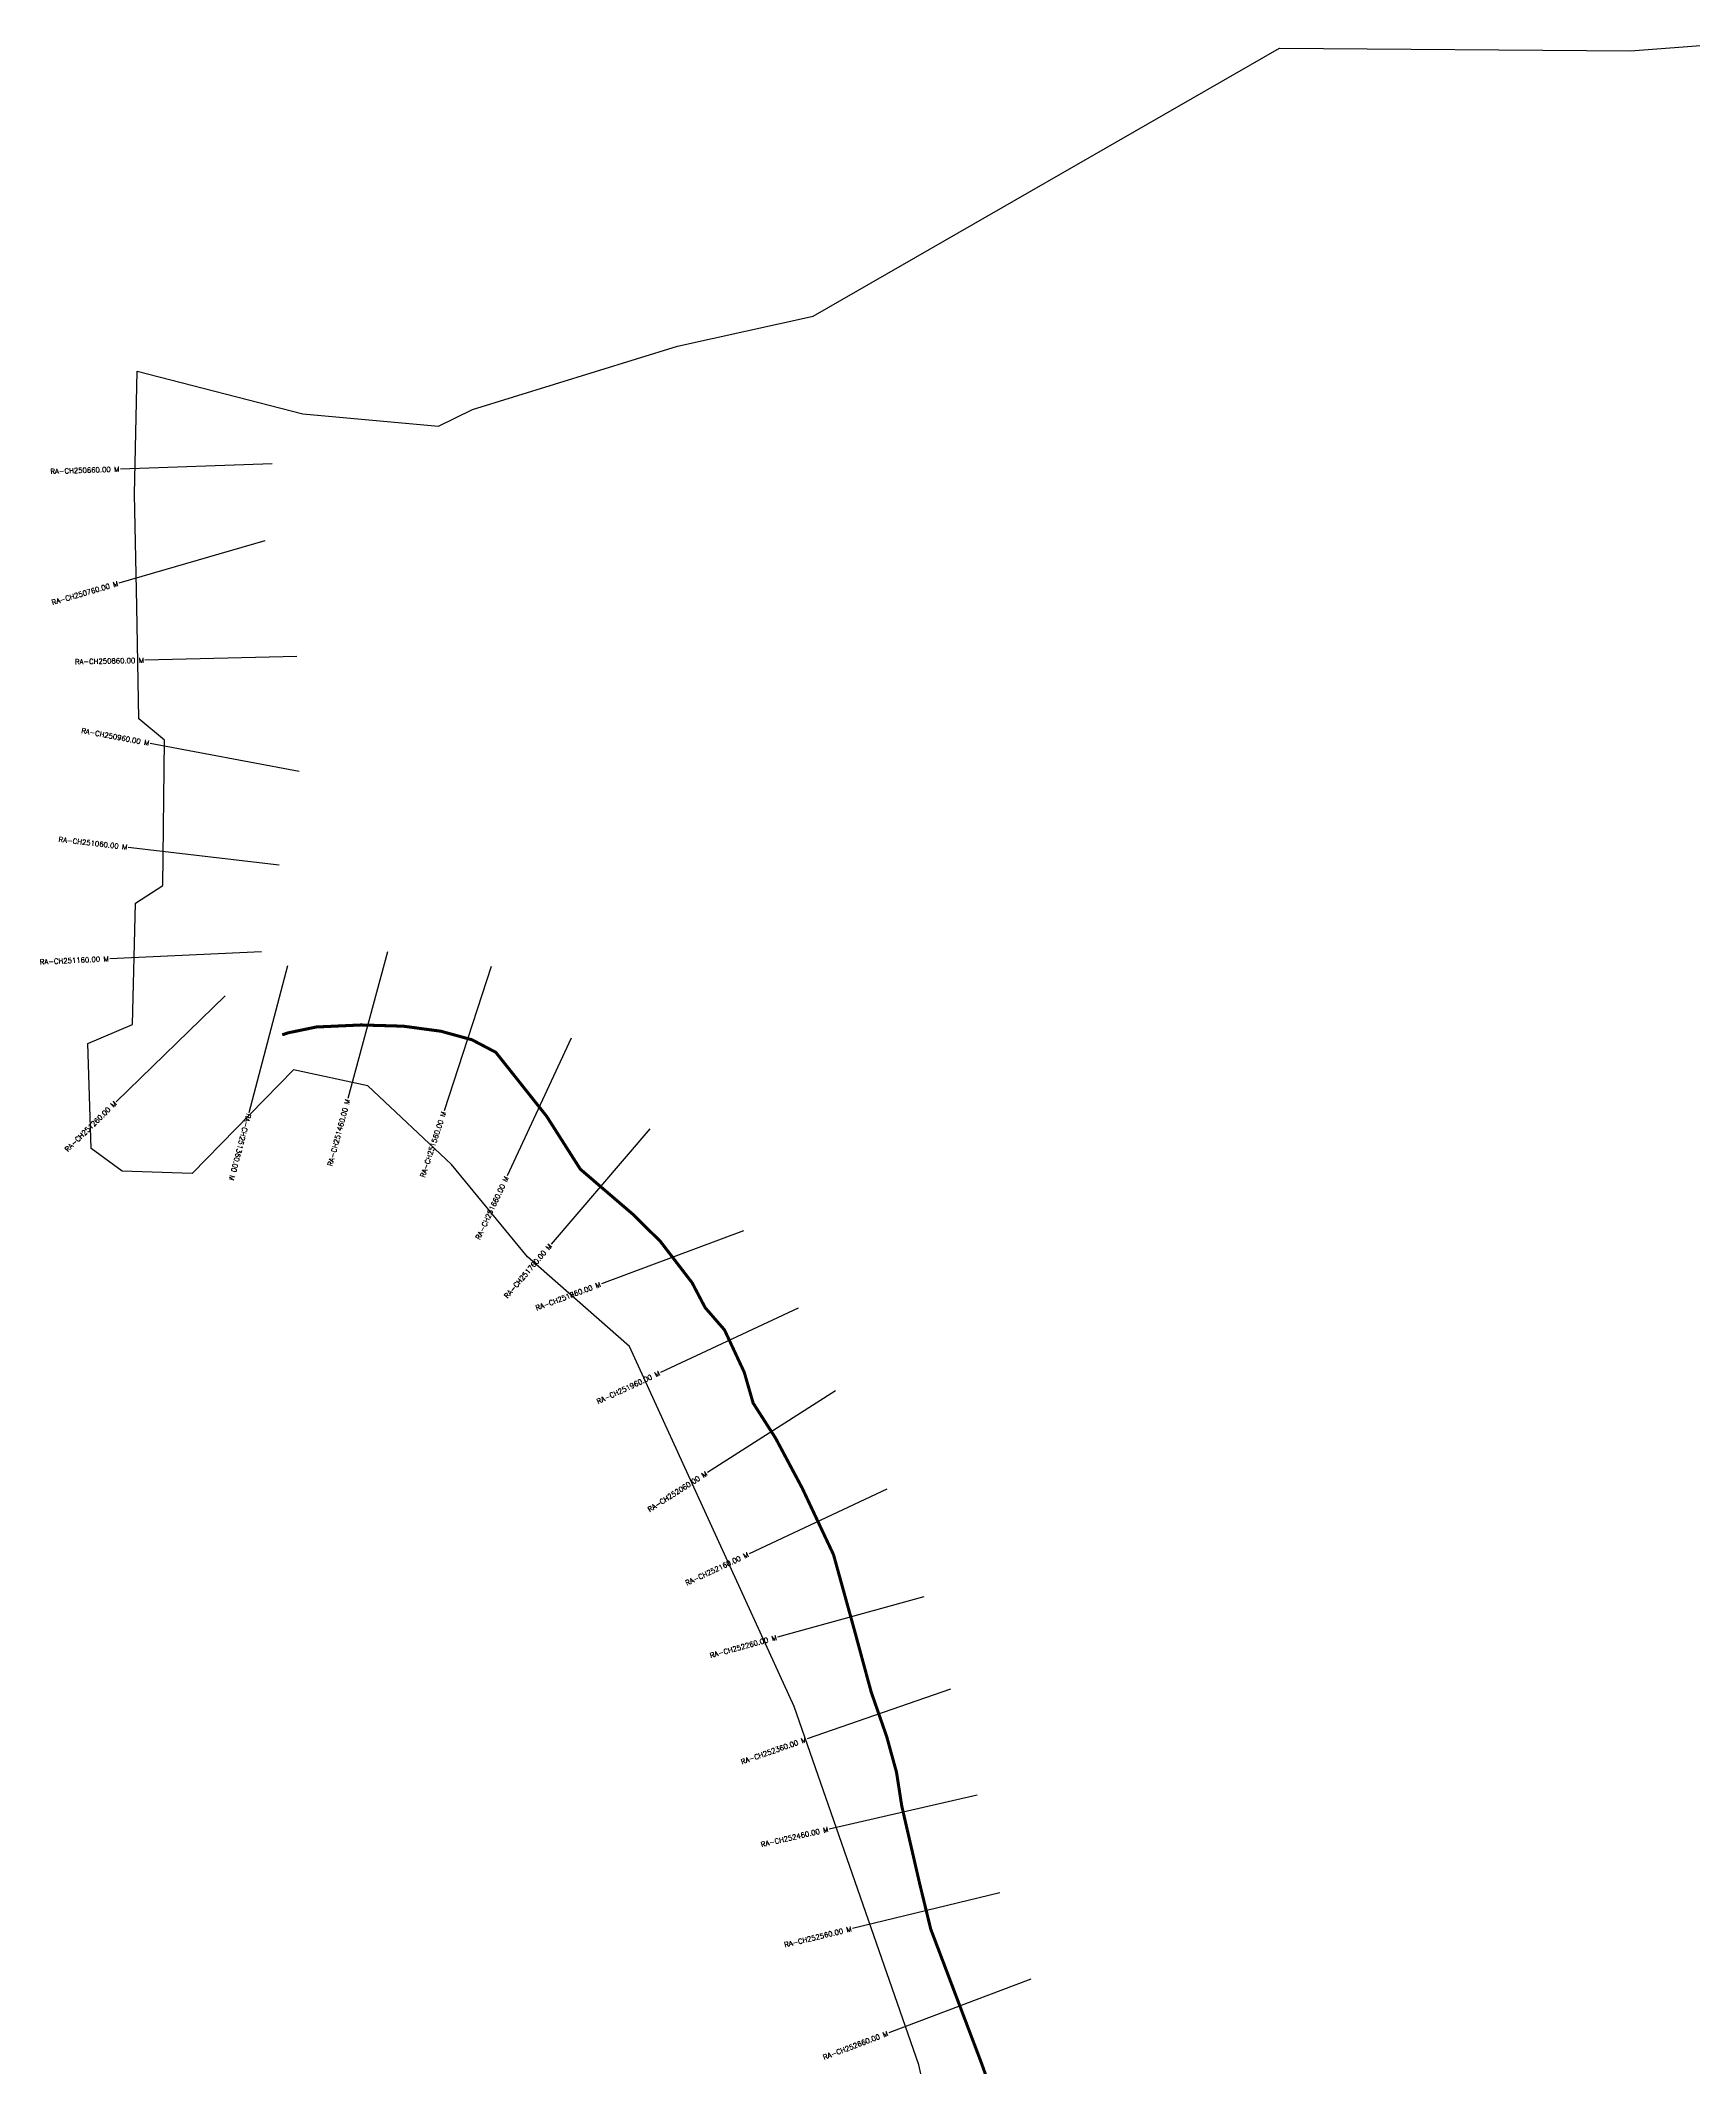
# Model space of a CAD drawing. Header units: metres. Extents: x 277546 to 280849, y 2038994 to 2043106.
# Drawn here: x 277546 to 279178, y 2041094 to 2043097 of the extents above; entities that cross this region are included whole.
import ezdxf
from ezdxf.enums import TextEntityAlignment as Align

# ---------------------------------------------------------------- set-up
doc = ezdxf.new("R2010")
doc.units = ezdxf.units.M
for name, color, linetype in [('CS', 134, 'Continuous'), ('CSMark', 6, 'Continuous'), ('NATURALLY PROTECTED', 3, 'Continuous')]:
    doc.layers.add(name, color=color, linetype=linetype)
doc.styles.get("Standard").update_dxf_attribs({"font": 'simplex.shx'})

msp = doc.modelspace()

# ---------------------------------------------------------------- linework, layer by layer
at = {"color": 6, "flags": 128}
for points in [[(277641.4, 2042770.1), (277804.8, 2042728.1), (277938.9, 2042715.8), (277972.6, 2042732.3), (278174.9, 2042794.9), (278308.9, 2042824.7), (278769.6, 2043089.5), (279116.4, 2043086.8), (279250.7, 2043096.9)], [(278450.9, 2040927.6), (278413.3, 2041096.8), (278290.2, 2041450.7), (278127.6, 2041806.4), (278026.9, 2041895), (277951.6, 2041986.2), (277869.1, 2042064.1), (277795.8, 2042079.8), (277695.7, 2041977.3), (277626.5, 2041979.6), (277595.7, 2042002.2), (277592.7, 2042105.8), (277636.7, 2042124.6), (277639.5, 2042244.5), (277666.5, 2042261.9), (277668.2, 2042405.6), (277643, 2042426.6), (277640.8, 2042537.7), (277638.6, 2042648.7), (277641.4, 2042770.1)]]:
    msp.add_lwpolyline(points, dxfattribs=at)
at = {"layer": 'CS'}
for p, q in [((277774.6, 2042678.6), (277624.7, 2042673.5)), ((277767.4, 2042602.7), (277623.3, 2042560.8)), ((277799, 2042488.2), (277649, 2042484.7)), ((277801.4, 2042374.5), (277654.1, 2042402.4)), ((277781.5, 2042282.2), (277632.5, 2042299.7)), ((277764, 2042196.5), (277614.2, 2042189.7)), ((277888.6, 2042196.4), (277849.5, 2042051.6)), ((277789.8, 2042182.5), (277751.7, 2042037.4)), ((277991.1, 2042182), (277944.5, 2042039.5)), ((277728.1, 2042152.9), (277620.6, 2042048.4)), ((278070.1, 2042111.1), (278006.7, 2041975.2)), ((278147.8, 2042021.5), (278050.2, 2041907.6)), ((278240.3, 2041920.9), (278099.8, 2041868.4)), ((278294.2, 2041844.3), (278158.2, 2041780.9)), ((278331, 2041762.7), (278204.5, 2041682)), ((278381.6, 2041665.5), (278245.8, 2041601.7)), ((278418.4, 2041559.3), (278273.8, 2041519.4)), ((278444.7, 2041468), (278303, 2041418.7)), ((278471, 2041363.3), (278324.8, 2041329.7)), ((278493.5, 2041266.8), (278347.8, 2041231.4)), ((278524, 2041181.5), (278383.7, 2041128.4))]:
    msp.add_line(p, q, dxfattribs=at)
at = {"layer": 'NATURALLY PROTECTED', "const_width": 3, "flags": 128}
msp.add_lwpolyline([(277784.5, 2042114.5), (277790.7, 2042116.5), (277818.3, 2042122.2), (277862.4, 2042124.2), (277904.1, 2042123), (277941.3, 2042118), (277971.9, 2042109.6), (277995.5, 2042097.2), (278045.7, 2042034), (278079, 2041981.7), (278130.6, 2041937.4), (278158.1, 2041910.3), (278189.4, 2041869.5), (278202.3, 2041844.9), (278221.4, 2041822.9), (278240.9, 2041781.1), (278249.7, 2041750.6), (278271.9, 2041715.9), (278298.3, 2041666.3), (278329.1, 2041600.8), (278350.1, 2041524.9), (278366.3, 2041465.1), (278381.6, 2041421.1), (278391.3, 2041385.9), (278396.5, 2041352.5), (278414.1, 2041276.1), (278425.1, 2041230.9), (278475.2, 2041098.5), (278498.8, 2041032.3)], dxfattribs=at)

# ---------------------------------------------------------------- texts
at = {"layer": 'CSMark'}
for s, rotation, p in [('RA-CH250660.00 M', 1.9668, (277623.7, 2042673.5)), ('RA-CH250760.00 M', 16.2015, (277622.4, 2042560.5)), ('RA-CH250860.00 M', 1.3344, (277648, 2042484.6)), ('RA-CH250960.00 M', 349.2814, (277653.1, 2042402.6)), ('RA-CH251060.00 M', 353.3131, (277631.5, 2042299.8)), ('RA-CH251160.00 M', 2.6118, (277613.2, 2042189.6)), ('RA-CH251260.00 M', 44.1836, (277619.9, 2042047.7)), ('RA-CH251460.00 M', 74.8909, (277849.3, 2042050.6)), ('RA-CH251560.00 M', 71.9108, (277944.2, 2042038.5)), ('RA-CH251660.00 M', 64.9974, (278006.3, 2041974.3)), ('RA-CH251760.00 M', 49.4009, (278049.5, 2041906.9)), ('RA-CH251860.00 M', 20.4854, (278098.9, 2041868.1)), ('RA-CH251960.00 M', 24.9877, (278157.3, 2041780.5)), ('RA-CH252060.00 M', 32.554, (278203.7, 2041681.5)), ('RA-CH252160.00 M', 25.1432, (278244.9, 2041601.3)), ('RA-CH252260.00 M', 15.4605, (278272.8, 2041519.1)), ('RA-CH252360.00 M', 19.1921, (278302.1, 2041418.3)), ('RA-CH252460.00 M', 12.96, (278323.8, 2041329.5)), ('RA-CH252560.00 M', 13.6451, (278346.8, 2041231.2)), ('RA-CH252660.00 M', 20.7315, (278382.7, 2041128))]:
    msp.add_text(s, height=5, rotation=rotation, dxfattribs=at).set_placement(p, align=Align.MIDDLE_RIGHT)
msp.add_text('RA-CH251360.00 M', height=5, rotation=255.2989, dxfattribs=at).set_placement((277751.5, 2042036.5), align=Align.MIDDLE_LEFT)

doc.saveas('drawing.dxf')
